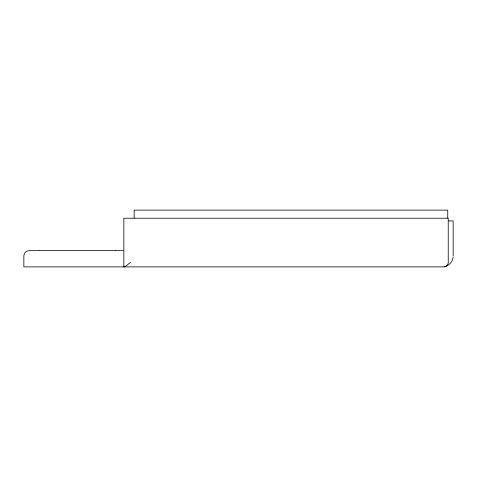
<?xml version="1.0" encoding="UTF-8"?>
<svg xmlns="http://www.w3.org/2000/svg" width="477" height="477" viewBox="0 0 477 477"><rect width="100%" height="100%" fill="white"/><g stroke="black" fill="none" stroke-linecap="round" stroke-linejoin="round"><path stroke-width="0.72" d="M453.09 257.204C452.667 261.754 449.066 265.749 444.582 266.649M130.465 262.374L126.101 265.874L124.181 266.887M443.914 266.887C446.228 266.882 448.231 264.878 448.237 262.559L448.237 218.227L123.835 218.227L123.835 266.887M448.69 220.929L453.15 220.929L453.15 256.071M39.692 250.663L29.246 250.663C26.36 250.628 23.808 253.186 23.85 256.071L23.85 266.887L443.371 266.887M40.044 250.663L115.696 250.663M115.869 250.663L123.155 250.663M447.742 218.043L447.742 210.113L134.156 210.113L134.156 218.043"/></g></svg>
